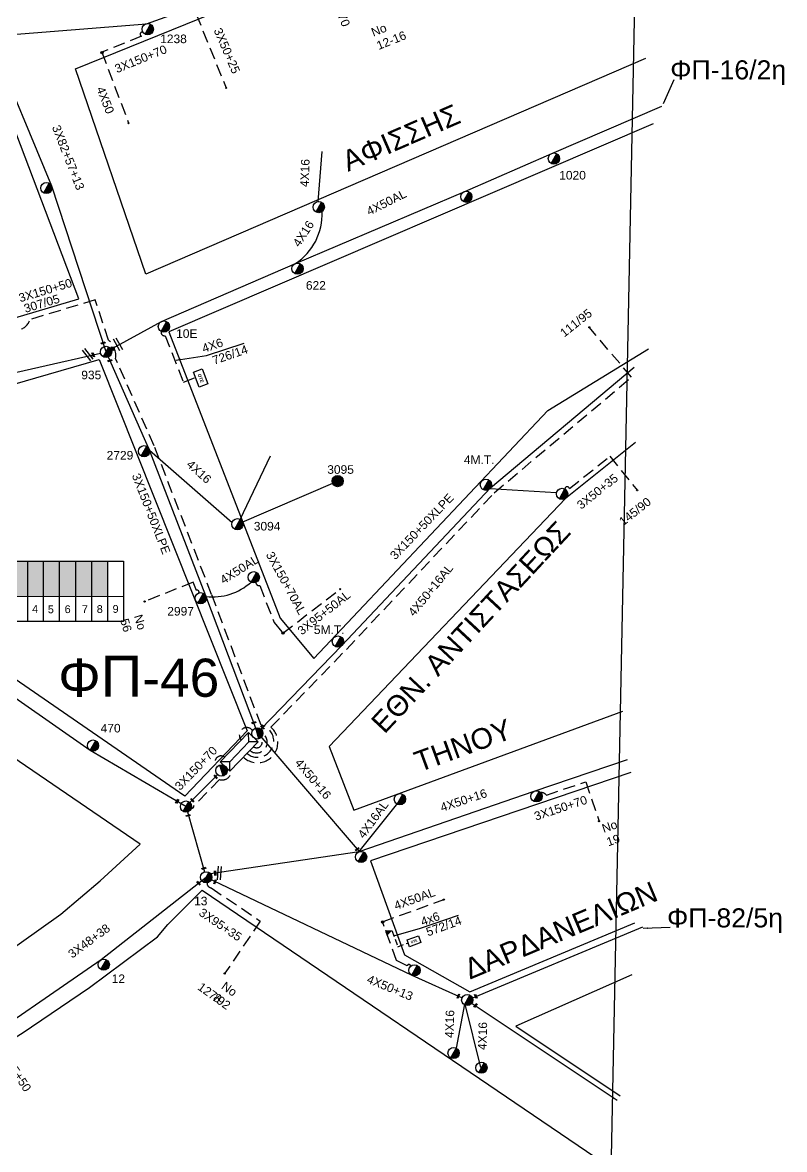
# Model space of a CAD drawing. Header units: millimetres. Extents: x 771 to 3391, y 686 to 1835.
# Drawn here: x 2753.9 to 2913.8, y 875.6 to 1112.1 of the extents above; entities that cross this region are included whole.
import ezdxf

# ---------------------------------------------------------------- set-up
doc = ezdxf.new("R2010")
doc.units = ezdxf.units.MM
doc.linetypes.add('DASHED', pattern=[19.05, 12.7, -6.35])
for name, color, linetype in [('Pillar OTE', 7, 'Continuous'), ('Άγνωστα', 7, 'Continuous'), ('Γυμνά εναέρια ΧΤ (3Φ)   4x16AL', 7, 'Continuous'), ('Γυμνά εναέρια ΧΤ (3Φ)   4x50CU', 7, 'Continuous'), ('Γυμνά εναέρια ΧΤ και ΦΟΠ (3Φ)   4x50+16AL', 7, 'Continuous'), ('Εναέρια παροχή ΧΤ 4x16', 7, 'SYN_LINE'), ('Επιγραφές - Σχήματα', 7, 'Continuous'), ('Καλωδια Χ.Τ 3x95+35', 7, 'DASHED'), ('Καλωδια Χ.Τ. 3x50+35', 7, 'Continuous'), ('Καλωδια ΧΤ  3X95+50', 7, 'Continuous'), ('Καλώδια ΧΤ   3x150+50CU', 7, 'DASHED'), ('Καλώδια ΧΤ   3x150+70AL', 7, 'DASHED'), ('Μηχανική τομή', 7, 'Continuous'), ('Στύλος Ξύλινος', 7, 'Continuous'), ('Στύλος Ξύλινος @ 1', 7, 'Continuous'), ('Στύλος ΦΜ', 7, 'Continuous'), ('Στύλος ΦΜ @ 1', 7, 'Continuous'), ('Συνδέσεις', 7, 'Continuous'), ('Τομή', 7, 'Continuous'), ('Υποσταθμός εναέριος 2 στύλων', 7, 'Continuous'), ('Υποσταθμός πόλεως', 7, 'Continuous'), ('Υπόβαθρο ΔΕΗ', 7, 'Continuous'), ('Υπόγεια καλώδια Παροχών ΧΤ   4x16AL', 7, 'DASHED'), ('Υπόγεια καλώδια Παροχών ΧΤ   4x50AL', 7, 'DASHED'), ('Υπόγεια καλώδια Παροχών ΧΤ   4x6', 7, 'DASHED')]:
    doc.layers.add(name, color=color, linetype=linetype)
doc.styles.add('arial', font='arial.ttf')
doc.styles.get("Standard").update_dxf_attribs({"font": 'arial.ttf'})
doc.linetypes.add('SYN_LINE', pattern='A,0.5,-0.0001,["/\\/\\/\\/",Standard,S=0.1,R=0,X=0,Y=-0.05],-0.25', length=0.7501)
doc.dimstyles.new('ISO-25', dxfattribs={"dimtxt": 2.5, "dimasz": 2.5, "dimexe": 1.25, "dimexo": 0.625, "dimtad": 1, "dimtxsty": 'Standard', "dimcen": 2.5, "dimadec": 0, "dimazin": 0, "dimtfac": 1, "dimtmove": 0, "dimatfit": 3, "dimfxl": 1, "dimarcsym": 0})

# ---------------------------------------------------------------- blocks, each defined once
blk = doc.blocks.new('ΥΠΑΡΧΩΝ ΤΣΙΜΕΝΤΕΝΙΟΣ ΣΤΥΛΟΣ')
at = {"layer": 'Στύλος ΦΜ'}
blk.add_hatch(color=7, dxfattribs=at).paths.add_polyline_path([(-1.29, -2.28, 0.574793), (2.62, 0, 0.268822), (1.3, 2.27)])
at = {"layer": 'Στύλος ΦΜ', "color": 7}
blk.add_line((-1.29, -2.28), (1.3, 2.27), dxfattribs=at)
blk.add_circle((0, 0), 2.62, dxfattribs=at)
at = {"layer": 'Στύλος ΦΜ', "flags": 4}
for tag, p in [('ΑΡΙΘΜΟΣ', (-4.68, 8.05)), ('ΤΥΠΟΣ', (-4.91, 3.03))]:
    blk.add_attdef(tag, p, '', height=4, dxfattribs=at)
blk = doc.blocks.new('ΥΠΟΣΤΑΘΜΟΣ ΕΝΑΕΡΙΟΣ ΕΠΙ 2 ΣΤΥΛΩΝ')
at = {"layer": 'Υποσταθμός εναέριος 2 στύλων', "linetype": 'Continuous'}
for points in [[(-11.97, -2.11, 0.574793), (-8.45, -0.07, 0.268822), (-9.64, 1.98)], [(9.68, -2.15, 0.574793), (13.19, -0.1, 0.268822), (12.01, 1.95)]]:
    blk.add_hatch(color=256, dxfattribs=at).paths.add_polyline_path(points)
for p, q in [((-11.97, -2.11), (-9.64, 1.98)), ((9.68, -2.15), (12.01, 1.95))]:
    blk.add_line(p, q, dxfattribs=at)
for centre in [(-10.81, -0.07), (10.84, -0.1)]:
    blk.add_circle(centre, 2.36, dxfattribs=at)
at = {"layer": 'Υποσταθμός πόλεως', "linetype": 'Continuous', "ltscale": 40}
blk.add_lwpolyline([(-8.57, 2.82), (8.57, 2.82), (8.57, -2.82), (-8.57, -2.82)], close=True, dxfattribs=at)
for points in [[(-5.75, 0), (-8.57, 2.82)], [(-8.57, -2.82), (-5.75, 0)], [(-5.75, 0), (5.75, 0)], [(5.75, 0), (8.57, 2.82)], [(8.57, -2.82), (5.75, 0)]]:
    blk.add_lwpolyline(points, dxfattribs=at)
at = {"layer": 'Υποσταθμός εναέριος 2 στύλων', "ltscale": 40, "flags": 1}
for tag, p in [('ΜΕΤΑΣΧΗΜΑΤΙΣΜΟΣ', (14.09, 2.51)), ('ΙΣΧΥΣ', (14.07, -0.28)), ('ΑΡΙΘΜΟΣ', (14.19, -3))]:
    blk.add_attdef(tag, p, '', height=1.8, dxfattribs=at)
blk = doc.blocks.new('_ΣΥΝΔΕΣΗ')
at = {"layer": 'Συνδέσεις', "linetype": 'SYN_LINE', "ltscale": 40}
blk.add_hatch(color=256, dxfattribs=at).paths.add_polyline_path([(0.5, -0.01, 1), (-0.5, -0.01, 1)])
at = {"layer": 'Συνδέσεις'}
blk.add_circle((0, -0.01), 0.5, dxfattribs=at)
blk = doc.blocks.new('ΥΠΑΡΧΩΝ ΞΥΛΙΝΟΣ ΣΤΥΛΟΣ')
at = {"layer": 'Στύλος Ξύλινος'}
h = blk.add_hatch(color=7, dxfattribs=at)
h.paths.add_polyline_path([(-2.62, 0, 0.270008), (-1.29, -2.28), (1.3, 2.27, 0.576266)])
h.paths.add_polyline_path([(-1.29, -2.28, 0.574793), (2.62, 0, 0.268822), (1.3, 2.27)])
at = {"layer": 'Στύλος Ξύλινος', "color": 7}
blk.add_line((-1.29, -2.28), (1.3, 2.27), dxfattribs=at)
blk.add_circle((0, 0), 2.62, dxfattribs=at)
at = {"layer": 'Στύλος Ξύλινος', "flags": 4}
for tag, p in [('ΑΡΙΘΜΟΣ', (-4.91, 8.6)), ('ΤΥΠΟΣ', (-4.85, 3.39))]:
    blk.add_attdef(tag, p, '', height=4, dxfattribs=at)
blk = doc.blocks.new('ΜΗΧΑΝΙΚΗ ΤΟΜΗ')
at = {"layer": 'Μηχανική τομή', "ltscale": 40}
for p, q in [((-1.89, 0.78), (1.89, 0.78)), ((1.89, 0), (-1.89, 0))]:
    blk.add_line(p, q, dxfattribs=at)
blk = doc.blocks.new('ΤΟΜΗ')
at = {"layer": 'Τομή', "ltscale": 40}
for p, q in [((-5.68, 0), (5.68, 0)), ((5.68, -2.33), (-5.68, -2.33))]:
    blk.add_line(p, q, dxfattribs=at)
blk = doc.blocks.new('PILLAR ΟΤΕ')
at = {"layer": 'Pillar OTE', "ltscale": 40}
blk.add_lwpolyline([(-3.31, 2.02), (3.39, 2.02), (3.39, -1.99), (-3.31, -1.99)], close=True, dxfattribs=at)
at = {"layer": 'Pillar OTE', "insert": (-1.81, 0.71), "char_height": 1.3575, "width": 109.961, "attachment_point": 1}
blk.add_mtext('{\\fArial|b1|i0|c161|p34;OTE}', dxfattribs=at)

msp = doc.modelspace()

# ---------------------------------------------------------------- hatches: boundary and pattern name
at = {"layer": 'Pillar OTE', "ltscale": 40}
h = msp.add_hatch(color=256, dxfattribs=at)
h.dxf.hatch_style = 1
h.paths.add_polyline_path([(2830.47994, 920.64356), (2831.29557, 921.45026), (2830.14038, 921.56093)])
at = {"layer": 'Καλώδια ΧΤ   3x150+50CU', "linetype": 'DASHED', "ltscale": 0.2}
h = msp.add_hatch(color=30, dxfattribs=at)
h.dxf.hatch_style = 1
h.paths.add_polyline_path([(2755.02221, 999.04315), (2751.58264, 999.04337), (2751.58218, 991.67965), (2755.02175, 991.67631)])
h = msp.add_hatch(color=2, dxfattribs=at)
h.dxf.hatch_style = 1
h.paths.add_polyline_path([(2758.31977, 999.04295), (2755.02221, 999.04315), (2755.02175, 991.67631), (2758.3193, 991.67311)])
h = msp.add_hatch(color=5, dxfattribs=at)
h.dxf.hatch_style = 1
h.paths.add_polyline_path([(2761.70576, 999.04274), (2758.31977, 999.04295), (2758.3193, 991.67311), (2761.7053, 991.66982)])
h = msp.add_hatch(color=62, dxfattribs=at)
h.dxf.hatch_style = 1
h.paths.add_polyline_path([(2765.10241, 999.04252), (2761.70576, 999.04274), (2761.7053, 991.66982), (2765.10195, 991.66652)])
h = msp.add_hatch(color=6, dxfattribs=at)
h.dxf.hatch_style = 1
h.paths.add_polyline_path([(2768.43945, 999.04231), (2765.10241, 999.04252), (2765.10195, 991.66652), (2768.43899, 991.66328)])
h = msp.add_hatch(color=1, dxfattribs=at)
h.dxf.hatch_style = 1
h.paths.add_polyline_path([(2771.82783, 999.0421), (2768.43945, 999.04231), (2768.43899, 991.66328), (2771.82737, 991.65999)])

# ---------------------------------------------------------------- linework, layer by layer
at = {"layer": 'Pillar OTE', "ltscale": 40}
for points in [[(2744.81406, 986.4035), (2744.81485, 999.04379), (2775.14793, 999.04189), (2775.14714, 986.37414), (2744.81406, 986.40443)], [(2755.02142, 986.39424), (2755.02221, 999.04315)], [(2758.31897, 986.39095), (2758.31977, 999.04295)], [(2761.70497, 986.38757), (2761.70576, 999.04274)], [(2765.10162, 986.38417), (2765.10241, 999.04252)], [(2768.43866, 986.38084), (2768.43945, 999.04231)], [(2771.82704, 986.37746), (2771.82783, 999.0421)], [(2744.81439, 991.68623), (2775.14747, 991.65677)], [(2830.14038, 921.56093), (2831.29557, 921.45026), (2830.47994, 920.64356), (2830.14038, 921.56093)]]:
    msp.add_lwpolyline(points, dxfattribs=at)
at = {"layer": 'Άγνωστα', "color": 30}
for points in [[(2799.624, 1007.82029), (2805.96489, 1021.12889)], [(2799.04071, 1006.79711), (2820.05964, 1015.85222)]]:
    msp.add_lwpolyline(points, dxfattribs=at)
at = {"layer": 'Άγνωστα', "color": 30, "linetype": 'DASHED', "ltscale": 0.2}
msp.add_lwpolyline([(2790.94145, 992.39051, 0.664414373), (2790.42012, 992.91666), (2789.73862, 994.62859), (2779.48606, 990.5472)], format="xyb", dxfattribs=at)
at = {"layer": 'Γυμνά εναέρια ΧΤ (3Φ)   4x16AL', "color": 2, "linetype": 'Continuous'}
msp.add_lwpolyline([(2824.60596, 938.08164), (2833.23276, 948.92459)], dxfattribs=at)
at = {"layer": 'Γυμνά εναέρια ΧΤ (3Φ)   4x50CU', "color": 5, "linetype": 'Continuous'}
msp.add_lwpolyline([(2852.07522, 1014.31047), (2865.93744, 1013.47844)], dxfattribs=at)
at = {"layer": 'Γυμνά εναέρια ΧΤ (3Φ)   4x50CU', "color": 30, "linetype": 'Continuous', "ltscale": 0.2}
msp.add_arc((2793.80794, 1003.59304), 12.05039, 263.4437842, 312.0406189, dxfattribs=at)
at = {"layer": 'Γυμνά εναέρια ΧΤ και ΦΟΠ (3Φ)   4x50+16AL', "color": 5, "linetype": 'Continuous', "ltscale": 0.2}
for points in [[(2748.23452, 1109.31537), (2779.95049, 1111.84059), (2805.93412, 1121.1511)], [(2803.93657, 963.81581), (2820.94429, 981.34726), (2852.14498, 1014.40112), (2882.2783, 1039.77164)]]:
    msp.add_lwpolyline(points, dxfattribs=at)
at = {"layer": 'Γυμνά εναέρια ΧΤ και ΦΟΠ (3Φ)   4x50+16AL', "color": 30, "linetype": 'Continuous', "ltscale": 0.2}
msp.add_lwpolyline([(2802.88149, 964.01982), (2792.38216, 991.75324), (2780.58234, 1022.35169), (2771.46388, 1042.97035), (2760.06619, 1077.73108), (2747.36087, 1108.23624)], dxfattribs=at)
at = {"layer": 'Γυμνά εναέρια ΧΤ και ΦΟΠ (3Φ)   4x50+16AL', "color": 1, "linetype": 'Continuous', "ltscale": 0.2}
for points in [[(2771.46388, 1042.97035), (2783.08736, 1049.33877), (2811.23721, 1061.53845), (2846.72961, 1076.65546), (2864.99582, 1084.63218), (2888.12117, 1094.5608)], [(2788.54049, 946.40347), (2792.14228, 933.82742)], [(2709.86747, 876.84953), (2740.76278, 895.0083), (2770.46399, 915.42583), (2792.46881, 932.69388), (2835.60696, 912.14173), (2846.17536, 907.42176)]]:
    msp.add_lwpolyline(points, dxfattribs=at)
at = {"layer": 'Γυμνά εναέρια ΧΤ και ΦΟΠ (3Φ)   4x50+16AL', "color": 85, "linetype": 'Continuous', "ltscale": 0.2}
msp.add_lwpolyline([(2794.89261, 954.24044), (2788.22763, 947.537), (2768.13113, 959.32146), (2731.30349, 984.9703), (2700.12133, 1007.05413), (2684.85706, 1017.87985), (2715.25733, 1028.08664), (2744.33098, 1036.84906), (2770.31274, 1042.71237)], dxfattribs=at)
at = {"layer": 'Γυμνά εναέρια ΧΤ και ΦΟΠ (3Φ)   4x50+16AL', "color": 2}
for points in [[(2803.75669, 962.45319), (2824.60596, 938.08164)], [(2793.35001, 933.47404), (2824.60596, 938.08164), (2861.28183, 950.74175), (2880.9184, 957.4151)]]:
    msp.add_lwpolyline(points, dxfattribs=at)
at = {"layer": 'Γυμνά εναέρια ΧΤ και ΦΟΠ (3Φ)   4x50+16AL', "color": 151, "linetype": 'Continuous', "ltscale": 0.2}
for points in [[(2847.25302, 906.94019), (2884.09922, 922.27551)], [(2847.25302, 906.94019), (2878.70042, 885.93961)]]:
    msp.add_lwpolyline(points, dxfattribs=at)
at = {"layer": 'Εναέρια παροχή ΧΤ 4x16', "color": 1, "linetype": 'SYN_LINE', "ltscale": 15}
msp.add_lwpolyline([(2815.96972, 1074.521), (2816.80761, 1084.98298)], dxfattribs=at)
at = {"layer": 'Εναέρια παροχή ΧΤ 4x16', "color": 30, "ltscale": 20}
msp.add_lwpolyline([(2780.58234, 1022.35169), (2797.91041, 1007.13704)], dxfattribs=at)
at = {"layer": 'Εναέρια παροχή ΧΤ 4x16', "color": 1, "ltscale": 20}
for points in [[(2844.96943, 896.83783), (2846.74407, 906.04742)], [(2846.74407, 906.04742), (2850.04062, 892.81362)]]:
    msp.add_lwpolyline(points, dxfattribs=at)
at = {"layer": 'Εναέρια παροχή ΧΤ 4x16', "color": 1, "linetype": 'SYN_LINE', "ltscale": 15}
msp.add_arc((2804.52212, 1071.80495), 12.26757, 303.1877936, 2.7157819, dxfattribs=at)
at = {"layer": 'Καλωδια Χ.Τ 3x95+35', "color": 1, "linetype": 'DASHED', "ltscale": 0.2}
msp.add_lwpolyline([(2792.77149, 931.87901, 0.539815517), (2793.54697, 930.47709), (2803.8276, 923.49145), (2796.41802, 912.5869)], format="xyb", dxfattribs=at)
at = {"layer": 'Καλωδια Χ.Τ. 3x50+35', "color": 5, "linetype": 'DASHED', "ltscale": 0.2}
msp.add_lwpolyline([(2867.75629, 1014.18982, -0.906817515), (2868.71376, 1014.2611), (2877.18496, 1021.06186), (2882.97718, 1013.84692)], format="xyb", dxfattribs=at)
at = {"layer": 'Καλωδια ΧΤ  3X95+50', "color": 30, "linetype": 'DASHED', "ltscale": 0.2}
msp.add_lwpolyline([(2808.58504, 983.94742), (2820.58361, 993.16531)], dxfattribs=at)
at = {"layer": 'Καλώδια ΧΤ   3x150+50CU', "color": 6, "linetype": 'DASHED', "ltscale": 0.2}
msp.add_lwpolyline([(2790.36621, 1113.86992), (2796.64883, 1098.37599)], dxfattribs=at)
at = {"layer": 'Καλώδια ΧΤ   3x150+50CU', "color": 62, "linetype": 'DASHED', "ltscale": 0.2}
msp.add_lwpolyline([(2801.0373, 958.68198, 1.266707558), (2803.97659, 964.65767), (2793.59957, 992.06802), (2781.54056, 1023.27553), (2773.45762, 1041.55268, 0.27248015), (2771.98367, 1045.39707), (2769.17408, 1053.8677), (2755.49716, 1049.75539, -0.523838144), (2750.10144, 1048.14485)], format="xyb", dxfattribs=at)
at = {"layer": 'Καλώδια ΧΤ   3x150+50CU', "color": 6, "linetype": 'DASHED', "ltscale": 0.2}
msp.add_lwpolyline([(2800.3071, 957.89987, 1.020683437), (2806.05511, 964.2045), (2821.89424, 980.53262), (2852.93522, 1013.40056), (2881.7023, 1037.65263), (2872.86917, 1048.13023)], format="xyb", dxfattribs=at)
at = {"layer": 'Καλώδια ΧΤ   3x150+50CU', "color": 30, "linetype": 'DASHED', "ltscale": 0.2}
msp.add_arc((2800.99076, 962.54596), 1.56547, 38.4963509, 222.4104802, dxfattribs=at)
at = {"layer": 'Καλώδια ΧΤ   3x150+50CU', "color": 5, "linetype": 'DASHED', "ltscale": 0.2}
msp.add_arc((2803.06656, 961.03218), 2.22996, 234.5481831, 48.0516155, dxfattribs=at)
at = {"layer": 'Καλώδια ΧΤ   3x150+50CU', "color": 2, "linetype": 'DASHED', "ltscale": 0.2}
msp.add_arc((2803.06656, 961.03218), 1.15996, 234.5481831, 48.0516155, dxfattribs=at)
at = {"layer": 'Καλώδια ΧΤ   3x150+50CU', "color": 85, "linetype": 'DASHED', "ltscale": 0.2}
msp.add_arc((2795.56751, 956.92874), 1.23442, 50.5427259, 233.6993529, dxfattribs=at)
at = {"layer": 'Καλώδια ΧΤ   3x150+70AL', "color": 5, "linetype": 'DASHED', "ltscale": 0.2}
msp.add_lwpolyline([(2779.22681, 1110.05706, 0.944877321), (2778.87123, 1109.19935), (2770.56655, 1105.83189)], format="xyb", dxfattribs=at)
at = {"layer": 'Καλώδια ΧΤ   3x150+70AL', "color": 30, "linetype": 'DASHED', "ltscale": 0.2}
msp.add_lwpolyline([(2802.89407, 994.57374, 0.48234923), (2803.70056, 993.93742), (2806.71511, 986.19474), (2808.58504, 983.94742)], format="xyb", dxfattribs=at)
at = {"layer": 'Καλώδια ΧΤ   3x150+70AL', "color": 1, "linetype": 'DASHED', "ltscale": 0.2}
for points in [[(2797.72896, 955.25454, -0.531617629), (2795.29844, 953.19622), (2789.86491, 947.67256, -0.680896108), (2789.37503, 947.28254)], [(2835.39559, 914.03754, 0.826011794), (2834.67166, 914.14476), (2832.42779, 915.2138), (2829.48414, 923.38186)]]:
    msp.add_lwpolyline(points, format="xyb", dxfattribs=at)
at = {"layer": 'Καλώδια ΧΤ   3x150+70AL', "color": 2, "linetype": 'DASHED', "ltscale": 0.2}
msp.add_lwpolyline([(2862.661, 950.47458, -0.254770346), (2863.87027, 949.9431), (2872.11482, 952.74496), (2874.91917, 944.49309)], format="xyb", dxfattribs=at)
at = {"layer": 'Υπόβαθρο ΔΕΗ'}
for points in [[(887.18759, 748.25165), (2875.29445, 763.38266), (2895.53155, 1762.67838)], [(2884.63315, 1104.51812), (2779.81887, 1059.29404), (2765.05969, 1102.37207), (2883.05681, 1150.21863)], [(2674.22868, 1026.96319), (2765.73238, 1054.10289), (2749.12892, 1097.69703), (2635.20264, 1061.41333), (2638.57458, 1051.29626), (2674.22868, 1026.96319)], [(2886.26812, 1090.84466), (2784.62571, 1047.20562), (2808.0301, 987.09286), (2815.06052, 978.64355), (2864.19747, 1030.64134), (2885.28873, 1043.58964)], [(2689.34761, 885.14979), (2699.53395, 888.21008), (2710.29305, 893.42805), (2727.75709, 902.77365), (2744.92761, 912.85692), (2761.93478, 924.96097), (2770.19901, 931.97018), (2778.61918, 939.68031), (2624.83462, 1044.63278), (2689.34761, 885.14979)], [(2792.50403, 1042.18645), (2800.4128, 1044.82774)], [(2689.01269, 1017.92153), (2770.04361, 1041.36301), (2801.07203, 963.41879), (2787.97076, 949.71419), (2689.01269, 1017.92153)], [(2882.58266, 1023.96889), (2867.90077, 1012.18211), (2818.26771, 960.12939), (2823.47541, 946.75879), (2879.89283, 967.53925)], [(2881.61181, 954.71767), (2826.97708, 936.15044), (2834.07993, 916.4414), (2847.77337, 908.68611), (2882.44875, 923.11794)], [(2710.13438, 875.43678), (2732.51458, 886.99574), (2738.35427, 890.51777), (2753.84392, 900.00019), (2767.95655, 909.54074), (2782.23358, 920.23345), (2784.43724, 922.81994), (2791.59912, 930.0291), (2874.22971, 873.88202), (2797.31105, 769.70324), (2725.87043, 824.75127), (2710.13438, 875.43678)], [(2837.43053, 922.01615), (2845.42285, 924.76756)], [(2881.7763, 912.24832), (2857.43515, 901.4664), (2879.38134, 886.81074)]]:
    msp.add_lwpolyline(points, dxfattribs=at)
at = {"layer": 'Υπόγεια καλώδια Παροχών ΧΤ   4x50AL', "color": 5, "linetype": 'DASHED', "ltscale": 0.2}
msp.add_lwpolyline([(2770.56655, 1105.83189), (2776.18235, 1090.97084)], dxfattribs=at)
at = {"layer": 'Υπόγεια καλώδια Παροχών ΧΤ   4x50AL', "color": 1, "linetype": 'DASHED', "ltscale": 0.2}
msp.add_lwpolyline([(2829.48414, 923.38186), (2842.36882, 928.02531)], dxfattribs=at)
at = {"layer": 'Υπόγεια καλώδια Παροχών ΧΤ   4x6', "color": 1, "linetype": 'DASHED', "ltscale": 0.2}
msp.add_lwpolyline([(2783.00681, 1047.24817, 0.549209542), (2783.8831, 1046.35674), (2787.68479, 1036.59232), (2790.11916, 1037.54012)], format="xyb", dxfattribs=at)
at = {"layer": 'Υπόγεια καλώδια Παροχών ΧΤ   4x6', "color": 1, "linetype": 'DASHED', "ltscale": 0.1}
msp.add_lwpolyline([(2831.29557, 921.45026), (2831.46529, 921.49687), (2832.67945, 918.12783), (2834.81136, 918.89614)], dxfattribs=at)

# ---------------------------------------------------------------- block references
at = {"layer": 'Pillar OTE'}
for p, xscale, yscale, zscale, rotation in [((2791.29582, 1037.50144), 0.5, 0.5, 0.5, 290.8628514343543), ((2836.05515, 919.25421), 0.3749999999999999, 0.3749999999999999, 0.3749999999999999, 19.8184042367668)]:
    msp.add_blockref('PILLAR ΟΤΕ', p, dxfattribs=dict(at, xscale=xscale, yscale=yscale, zscale=zscale, rotation=rotation))
at = {"layer": 'Μηχανική τομή'}
for p, xscale, yscale, zscale, rotation in [((2770.88134, 1044.74526), 0.2499999999999679, 0.2499999999999679, 0.2499999999999679, 17.99380577412801), ((2772.94959, 1043.66314), 0.249999999999919, 0.249999999999919, 0.249999999999919, 111.057701093834), ((2768.8373, 1042.37941), 0.249999999999919, 0.249999999999919, 0.249999999999919, 111.057701093834), ((2772.30208, 1041.02596), 0.2499999999999679, 0.2499999999999679, 0.2499999999999679, 17.99380577412801), ((2802.48562, 965.03926), 0.2499999999999679, 0.2499999999999679, 0.2499999999999679, 17.99380577412801), ((2804.21263, 964.10037), 0.2500000000001928, 0.2500000000001928, 0.2500000000001928, 312.6268794242704), ((2794.41549, 953.69986), 0.2500000000001928, 0.2500000000001928, 0.2500000000001928, 312.6268794242704), ((2786.46358, 948.58468), 0.2499999999999681, 0.2499999999999681, 0.2499999999999681, 59.42527023132874), ((2789.50053, 948.78493), 0.2500000000001928, 0.2500000000001928, 0.2500000000001928, 312.6268794242704), ((2788.7375, 945.57413), 0.2499999999999681, 0.2499999999999681, 0.2499999999999681, 17.4977112207492), ((2824.22549, 938.52638), 0.2499999999999681, 0.2499999999999681, 0.2499999999999681, 36.11407878704492), ((2791.99664, 934.46719), 0.2499999999999681, 0.2499999999999681, 0.2499999999999681, 17.4977112207492), ((2790.79027, 931.3907), 0.2500000000001928, 0.2500000000001928, 0.2500000000001928, 312.6268794242704), ((2794.39867, 931.70563), 0.249999999999919, 0.249999999999919, 0.249999999999919, 68.45138536945211), ((2794.44243, 933.57366), 0.249999999999919, 0.249999999999919, 0.249999999999919, 92.57999214086337), ((2845.48298, 907.70774), 0.249999999999919, 0.249999999999919, 0.249999999999919, 68.94494591123477), ((2849.15721, 907.75792), 0.249999999999919, 0.249999999999919, 0.249999999999919, 113.1895832777767), ((2849.04193, 905.74555), 0.249999999999919, 0.249999999999919, 0.249999999999919, 52.01208258331365)]:
    msp.add_blockref('ΜΗΧΑΝΙΚΗ ΤΟΜΗ', p, dxfattribs=dict(at, xscale=xscale, yscale=yscale, zscale=zscale, rotation=rotation))
at = {"layer": 'Στύλος Ξύλινος @ 1', "ltscale": 40}
ref = msp.add_blockref('ΥΠΑΡΧΩΝ ΞΥΛΙΝΟΣ ΣΤΥΛΟΣ', (2820.05964, 1015.85222), dxfattribs=dict(at, xscale=0.4499999999998181, yscale=0.4499999999998181, zscale=0.4499999999998181))
ref.add_attrib('ΤΥΠΟΣ', '3095', (2817.87735, 1017.37597), dxfattribs={"layer": 'Στύλος Ξύλινος', "height": 1.8, "flags": 4})
at = {"layer": 'Στύλος ΦΜ @ 1', "ltscale": 40}
ref = msp.add_blockref('ΥΠΑΡΧΩΝ ΤΣΙΜΕΝΤΕΝΙΟΣ ΣΤΥΛΟΣ', (2780.21778, 1110.69355), dxfattribs=dict(at, xscale=0.4499999999998181, yscale=0.4499999999998181, zscale=0.4499999999998181))
ref.add_attrib('ΤΥΠΟΣ', '1238', (2782.81281, 1107.75865), dxfattribs={"layer": 'Στύλος ΦΜ', "height": 1.8, "flags": 4})
ref = msp.add_blockref('ΥΠΑΡΧΩΝ ΤΣΙΜΕΝΤΕΝΙΟΣ ΣΤΥΛΟΣ', (2865.447, 1083.54426), dxfattribs=dict(at, xscale=0.4499999999998181, yscale=0.4499999999998181, zscale=0.4499999999998181))
ref.add_attrib('ΤΥΠΟΣ', '1020', (2866.55771, 1079.13952), dxfattribs={"layer": 'Στύλος ΦΜ', "height": 1.8, "flags": 4})
at = {"layer": 'Στύλος ΦΜ @ 1', "ltscale": 40, "xscale": 0.4499999999998181, "yscale": 0.4499999999998181, "zscale": 0.4499999999998181}
for p in [(2758.95195, 1077.34951), (2847.06967, 1075.52785), (2816.09957, 1073.35041), (2867.17073, 1013.16793), (2802.45861, 995.66804), (2861.79161, 949.68003), (2788.22536, 947.5383), (2833.13056, 949.09031), (2824.97448, 936.96302), (2836.18799, 913.1662), (2847.25075, 906.94148), (2844.38387, 895.81594), (2850.23645, 892.73663)]:
    msp.add_blockref('ΥΠΑΡΧΩΝ ΤΣΙΜΕΝΤΕΝΙΟΣ ΣΤΥΛΟΣ', p, dxfattribs=at)
at = {"layer": 'Στύλος ΦΜ @ 1', "ltscale": 40}
ref = msp.add_blockref('ΥΠΑΡΧΩΝ ΤΣΙΜΕΝΤΕΝΙΟΣ ΣΤΥΛΟΣ', (2811.63197, 1060.42881), dxfattribs=dict(at, xscale=0.4499999999998181, yscale=0.4499999999998181, zscale=0.4499999999998181))
ref.add_attrib('ΤΥΠΟΣ', '622', (2813.39418, 1056.01934), dxfattribs={"layer": 'Στύλος ΦΜ', "height": 1.8, "flags": 4})
ref = msp.add_blockref('ΥΠΑΡΧΩΝ ΤΣΙΜΕΝΤΕΝΙΟΣ ΣΤΥΛΟΣ', (2783.58785, 1048.27264), dxfattribs=dict(at, xscale=0.4499999999998181, yscale=0.4499999999998181, zscale=0.4499999999998181))
ref.add_attrib('ΑΡΙΘΜΟΣ', '10Ε', (2786.16172, 1045.91196), dxfattribs={"layer": 'Στύλος ΦΜ', "height": 1.8, "flags": 4})
ref = msp.add_blockref('ΥΠΑΡΧΩΝ ΤΣΙΜΕΝΤΕΝΙΟΣ ΣΤΥΛΟΣ', (2771.46162, 1042.97164), dxfattribs=dict(at, xscale=0.4499999999998181, yscale=0.4499999999998181, zscale=0.4499999999998181))
ref.add_attrib('ΤΥΠΟΣ', '935', (2766.25435, 1037.2187), dxfattribs={"layer": 'Στύλος ΦΜ', "height": 1.8, "flags": 4})
ref = msp.add_blockref('ΥΠΑΡΧΩΝ ΤΣΙΜΕΝΤΕΝΙΟΣ ΣΤΥΛΟΣ', (2779.42998, 1022.10839), dxfattribs=dict(at, xscale=0.4499999999998181, yscale=0.4499999999998181, zscale=0.4499999999998181))
ref.add_attrib('ΤΥΠΟΣ', '2729', (2771.57799, 1020.36951), dxfattribs={"layer": 'Στύλος ΦΜ', "height": 1.8, "flags": 4})
ref = msp.add_blockref('ΥΠΑΡΧΩΝ ΤΣΙΜΕΝΤΕΝΙΟΣ ΣΤΥΛΟΣ', (2851.17785, 1015.07328), dxfattribs=dict(at, xscale=0.4499999999998181, yscale=0.4499999999998181, zscale=0.4499999999998181))
ref.add_attrib('ΤΥΠΟΣ', '4Μ.Τ.', (2846.54597, 1019.41823), dxfattribs={"layer": 'Στύλος ΦΜ', "height": 1.8, "flags": 4})
ref = msp.add_blockref('ΥΠΑΡΧΩΝ ΤΣΙΜΕΝΤΕΝΙΟΣ ΣΤΥΛΟΣ', (2799.03844, 1006.7984), dxfattribs=dict(at, xscale=0.4499999999998181, yscale=0.4499999999998181, zscale=0.4499999999998181))
ref.add_attrib('ΤΥΠΟΣ', '3094', (2802.46053, 1005.48048), dxfattribs={"layer": 'Στύλος ΦΜ', "height": 1.8, "flags": 4})
ref = msp.add_blockref('ΥΠΑΡΧΩΝ ΤΣΙΜΕΝΤΕΝΙΟΣ ΣΤΥΛΟΣ', (2791.3076, 991.2711), dxfattribs=dict(at, xscale=0.4499999999998181, yscale=0.4499999999998181, zscale=0.4499999999998181))
ref.add_attrib('ΤΥΠΟΣ', '2997', (2784.30629, 987.63233), dxfattribs={"layer": 'Στύλος ΦΜ', "height": 1.8, "flags": 4})
ref = msp.add_blockref('ΥΠΑΡΧΩΝ ΤΣΙΜΕΝΤΕΝΙΟΣ ΣΤΥΛΟΣ', (2820.11163, 982.18023), dxfattribs=dict(at, xscale=0.4499999999998181, yscale=0.4499999999998181, zscale=0.4499999999998181))
ref.add_attrib('ΤΥΠΟΣ', '5Μ.Τ.', (2815.06893, 983.74616), dxfattribs={"layer": 'Στύλος ΦΜ', "height": 1.8, "flags": 4})
ref = msp.add_blockref('ΥΠΑΡΧΩΝ ΤΣΙΜΕΝΤΕΝΙΟΣ ΣΤΥΛΟΣ', (2768.71216, 960.34593), dxfattribs=dict(at, xscale=0.4499999999998181, yscale=0.4499999999998181, zscale=0.4499999999998181))
ref.add_attrib('ΤΥΠΟΣ', '470', (2770.31989, 963.09197), dxfattribs={"layer": 'Στύλος ΦΜ', "height": 1.8, "flags": 4})
ref = msp.add_blockref('ΥΠΑΡΧΩΝ ΤΣΙΜΕΝΤΕΝΙΟΣ ΣΤΥΛΟΣ', (2792.46655, 932.69517), dxfattribs=dict(at, xscale=0.4499999999998181, yscale=0.4499999999998181, zscale=0.4499999999998181))
ref.add_attrib('ΤΥΠΟΣ', '13', (2789.93385, 926.81229), dxfattribs={"layer": 'Στύλος ΦΜ', "height": 1.8, "flags": 4})
ref = msp.add_blockref('ΥΠΑΡΧΩΝ ΤΣΙΜΕΝΤΕΝΙΟΣ ΣΤΥΛΟΣ', (2770.9687, 914.36169), dxfattribs=dict(at, xscale=0.4499999999998181, yscale=0.4499999999998181, zscale=0.4499999999998181))
ref.add_attrib('ΤΥΠΟΣ', '12', (2772.6404, 910.50456), dxfattribs={"layer": 'Στύλος ΦΜ', "height": 1.8, "flags": 4})
at = {"layer": 'Συνδέσεις'}
for p, xscale, yscale, zscale in [((2770.584, 1105.78571), 0.4777242751394019, 0.4777242751394019, 0.4777242751394019), ((2796.64883, 1098.37599), 0.25, 0.25, 0.25), ((2776.18235, 1090.97084), 0.25, 0.25, 0.25), ((2872.86917, 1048.13023), 0.25, 0.25, 0.25), ((2882.92356, 1013.91372), 0.25, 0.25, 0.25), ((2820.58361, 993.16531), 0.25, 0.25, 0.25), ((2779.54718, 990.57153), 0.25, 0.25, 0.25), ((2808.58504, 983.94742), 0.4777242751394019, 0.4777242751394019, 0.4777242751394019), ((2874.91917, 944.49309), 0.25, 0.25, 0.25), ((2842.32746, 928.0104), 0.25, 0.25, 0.25), ((2829.50391, 923.32702), 0.4777242751394019, 0.4777242751394019, 0.4777242751394019), ((2796.36203, 912.50451), 0.25, 0.25, 0.25)]:
    msp.add_blockref('_ΣΥΝΔΕΣΗ', p, dxfattribs=dict(at, xscale=xscale, yscale=yscale, zscale=zscale))
at = {"layer": 'Τομή'}
for p, xscale, yscale, zscale, rotation in [((2774.20315, 1044.68554), 0.2499999999999669, 0.2499999999999669, 0.2499999999999669, 298.4008054530453), ((2767.8159, 1042.56542), 0.2499999999999669, 0.2499999999999669, 0.2499999999999669, 308.1680509152084), ((2795.51988, 933.54748), 0.2500000000000557, 0.2500000000000557, 0.2500000000000557, 266.3054486218056)]:
    msp.add_blockref('ΤΟΜΗ', p, dxfattribs=dict(at, xscale=xscale, yscale=yscale, zscale=zscale, rotation=rotation))
at = {"layer": 'Υποσταθμός εναέριος 2 στύλων', "xscale": 0.5, "yscale": 0.5, "zscale": 0.5, "rotation": 46.01297522316048}
msp.add_blockref('ΥΠΟΣΤΑΘΜΟΣ ΕΝΑΕΡΙΟΣ ΕΠΙ 2 ΣΤΥΛΩΝ', (2799.41132, 959.02438), dxfattribs=at)

# ---------------------------------------------------------------- texts
at = {"ltscale": 40, "char_height": 4, "width": 67.4273804, "attachment_point": 1, "style": 'arial'}
for s, insert, rotation in [('{\\H1.083x;AΦIΣΣHΣ}', (2820.49285, 1084.7045), 23.4793936), ('{\\H1.083x;EΘN. ANTIΣTAΣEΩΣ}', (2826.7125, 965.56627), 47.0857303), ('{\\H1.083x;THNOY}', (2835.67453, 958.78333), 20.0890911), ('{\\H1.083x;ΔAPΔANEΛIΩN}', (2846.12844, 915.182), 22.857698)]:
    msp.add_mtext(s, dxfattribs=dict(at, insert=insert, rotation=rotation))
at = {"ltscale": 30, "char_height": 1.63441, "width": 11.2572904, "attachment_point": 1}
for s, insert in [('4', (2755.93278, 989.83136)), ('5', (2759.23629, 989.75019)), ('6', (2762.75642, 989.77725)), ('7', (2766.38487, 989.77725)), ('8', (2769.49883, 989.80431)), ('9', (2772.82941, 989.83136))]:
    msp.add_mtext(s, dxfattribs=dict(at, insert=insert))
at = {"layer": 'Άγνωστα', "color": 7, "char_height": 1.8, "attachment_point": 1}
for s, gutter_width, insert, rotation in [('3X150+70', 12.5, (2818.49013, 1122.40536), 291.6182318), ('3X50+25', 12.5, (2795.65676, 1111.17804), 293.2588359), ('3X150+70', 12.5, (2773.06172, 1103.10199), 22.1610959), ('4X50', 12.5, (2771.07759, 1098.85825), 291.4758503), ('3X82+57+13', 12.5, (2761.74707, 1090.79108), 291.3321964), ('3X150+50', 12.5, (2752.92621, 1055.08978), 16.7124608), ('307/05', 12.5, (2754.01863, 1052.86855), 16.7124608), ('111/95', 12.5, (2866.5021, 1047.36669), 38.4568981), ('4Χ6', 1.7149, (2791.37965, 1044.44847), 19.0696849), ('726/14', 1.7149, (2793.54637, 1041.95001), 19.0696849), ('3X150+50XLPE', 12.5, (2778.50606, 1017.7023), 291.2785947), ('3X50+35', 12.5, (2870.04699, 1011.23009), 38.4568981), ('3X150+50XLPE', 12.5, (2830.85912, 1000.45658), 46.2445537), ('145/90', 12.5, (2878.89518, 1007.78985), 38.4568981), ('3X95+50AL', 12.5, (2811.42984, 984.86247), 38.0769236), ('3X150+70', 12.5, (2785.69936, 952.04176), 46.3910911), ('4X50+16', 12.5, (2812.33363, 957.8107), 310.0145826), ('4X50+16', 12.5, (2841.39746, 948.13874), 18.2623712), ('3X150+70', 12.5, (2861.09988, 946.29292), 18.2623712), ('3X95+35', 12.5, (2791.77521, 926.34814), 325.9089118), ('3X48+38', 12.5, (2763.27265, 917.05968), 36.3206318), ('4X50+13', 12.5, (2826.70149, 912.30018), 337.6651638), ('127/92', 2.33163, (2791.55262, 910.75625), 324.2696748), ('3X95+50', 12.5, (2750.36193, 896.96834), 302.9652885)]:
    msp.add_mtext_dynamic_manual_height_columns(s, width=1.8, gutter_width=gutter_width, heights=[0.04535], dxfattribs=dict(at, insert=insert, rotation=rotation))
at = {"layer": 'Άγνωστα', "color": 7}
note = msp.add_mtext_dynamic_manual_height_columns('No ', width=1.8, gutter_width=1.82792, heights=[0.04535, 0], dxfattribs=dict(at, insert=(2777.99793, 991.51582), char_height=1.8, attachment_point=1, rotation=286.2869133))
for column, words in zip(note.columns.linked_columns, ['56']):
    column.text = words
note = msp.add_mtext_dynamic_manual_height_columns('No ', width=1.8, gutter_width=2.33163, heights=[0.04535, 0], dxfattribs=dict(at, insert=(2871.40097, 942.40041), char_height=1.8, attachment_point=1, rotation=18.7969816))
for column, words in zip(note.columns.linked_columns, ['19']):
    column.text = words
note = msp.add_mtext_dynamic_manual_height_columns('No ', width=1.8, gutter_width=2.33163, heights=[0.04535, 0], dxfattribs=dict(at, insert=(2793.1949, 913.33548), char_height=1.8, attachment_point=1, rotation=324.2696748))
for column, words in zip(note.columns.linked_columns, ['8']):
    column.text = words
at = {"layer": 'Γυμνά εναέρια ΧΤ και ΦΟΠ (3Φ)   4x50+16AL', "color": 7, "insert": (2834.69296, 988.44992), "char_height": 1.8, "attachment_point": 1, "rotation": 50.7547962}
msp.add_mtext_dynamic_manual_height_columns('4X50+16AL', width=1.8, gutter_width=12.5, heights=[0.04535], dxfattribs=at)
at = {"layer": 'Εναέρια παροχή ΧΤ 4x16', "color": 7, "char_height": 1.8, "attachment_point": 1}
for insert, rotation in [((2812.18292, 1077.59368), 88.059707), ((2810.51088, 1065.80943), 56.9510814), ((2789.38494, 1020.44852), 318.0313643), ((2842.58519, 899.00063), 88.409064), ((2849.47633, 896.47553), 88.409064)]:
    msp.add_mtext_dynamic_manual_height_columns('4X16', width=1.8, gutter_width=12.5, heights=[0.04535], dxfattribs=dict(at, insert=insert, rotation=rotation))
at = {"layer": 'Επιγραφές - Σχήματα', "ltscale": 0.2, "char_height": 4, "width": 19.6718533, "attachment_point": 1}
for s, insert in [('ΦΠ-16/2η', (2889.85922, 1104.15481)), ('ΦΠ-82/5η', (2889.1903, 926.17625))]:
    msp.add_mtext(s, dxfattribs=dict(at, insert=insert))
at = {"layer": 'Καλώδια ΧΤ   3x150+70AL', "color": 7}
note = msp.add_mtext_dynamic_manual_height_columns('No ', width=1.8, gutter_width=1.99847, heights=[0.04535, 0], dxfattribs=dict(at, insert=(2823.36289, 1109.35079), char_height=1.8, attachment_point=1, rotation=21.9248823))
for column, words in zip(note.columns.linked_columns, ['12-16']):
    column.text = words
at = {"layer": 'Καλώδια ΧΤ   3x150+70AL', "color": 7, "insert": (2806.5204, 1001.28927), "char_height": 1.8, "attachment_point": 1, "rotation": 298.7146635}
msp.add_mtext_dynamic_manual_height_columns('3X150+70AL', width=1.8, gutter_width=12.5, heights=[0.04535], dxfattribs=at)
at = {"layer": 'Υπόβαθρο ΔΕΗ', "insert": (2761.41262, 979.24088), "char_height": 8, "attachment_point": 1}
msp.add_mtext_dynamic_manual_height_columns('Φ{\\H1.0833x;Π}-46', width=84.657329, gutter_width=12.5, heights=[0], dxfattribs=at)
at = {"layer": 'Υπόγεια καλώδια Παροχών ΧΤ   4x16AL', "color": 7, "insert": (2824.12366, 941.76613), "char_height": 1.8, "attachment_point": 1, "rotation": 53.8948344}
msp.add_mtext_dynamic_manual_height_columns('4X16AL', width=1.8, gutter_width=12.5, heights=[0.04535], dxfattribs=at)
at = {"layer": 'Υπόγεια καλώδια Παροχών ΧΤ   4x50AL', "color": 7, "char_height": 1.8, "attachment_point": 1}
for s, insert, rotation in [('4X50AL', (2825.88653, 1073.13313), 26.7764123), ('4X50AL', (2795.17179, 995.67218), 32.1608911), ('4X50AL', (2831.68392, 927.49902), 19.8434614), ('4x6', (2837.26893, 924.13785), 19.8434614), ('572/14', (2838.40996, 921.97709), 19.8434614)]:
    msp.add_mtext_dynamic_manual_height_columns(s, width=1.8, gutter_width=12.5, heights=[0.04535], dxfattribs=dict(at, insert=insert, rotation=rotation))

# ---------------------------------------------------------------- leaders
at = {"layer": 'Επιγραφές - Σχήματα', "ltscale": 40}
for points in [[(2888.43104, 1095.08438), (2890.67136, 1100.09714)], [(2786.16895, 1041.25897), (2792.50403, 1042.18645)], [(2831.86018, 920.40114), (2837.43053, 922.01615)], [(2884.19637, 921.99139), (2889.81371, 922.20761)]]:
    msp.add_leader(points, dimstyle='ISO-25', override={"dimasz": 1, "dimtad": 0}, dxfattribs=at)

doc.saveas('drawing.dxf')
